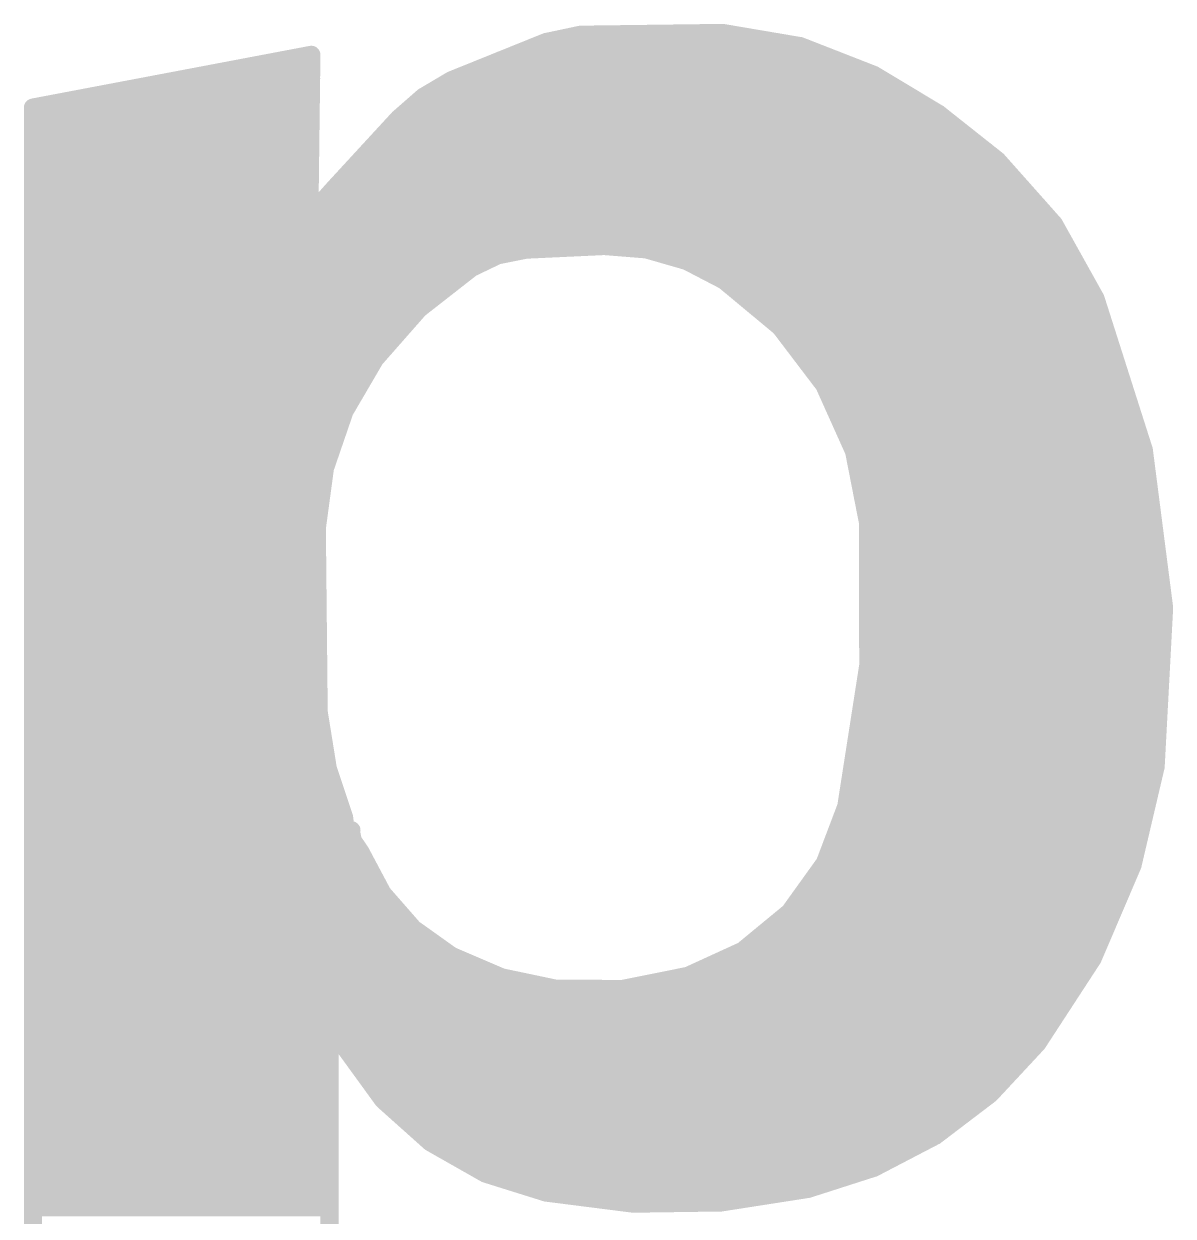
# Model space of a CAD drawing. Extents: x -0.1 to 68.7, y -15.2 to 51.5.
# Drawn here: x 45.839 to 47.444, y 3.061 to 4.724 of the extents above; entities that cross this region are included whole.
import ezdxf

# ---------------------------------------------------------------- set-up
doc = ezdxf.new("R2010")
doc.units = 0
doc.layers.add('21', color=41, linetype='CONTINUOUS')

msp = doc.modelspace()

# ---------------------------------------------------------------- linework, layer by layer
at = {"layer": '21', "const_width": 0.0254}
for points in [[(46.4363, 4.6457), (46.5684, 4.699)], [(46.5684, 4.699), (46.6166, 4.7092)], [(46.5684, 4.699), (46.8897, 4.699)], [(46.6166, 4.7092), (46.8147, 4.7117)], [(46.8147, 4.7117), (46.9232, 4.6933)], [(45.8521, 4.6076), (46.2407, 4.6812)], [(46.2407, 4.6812), (46.2382, 4.4806)], [(46.9232, 4.6933), (47.0256, 4.6533)], [(46.2006, 4.6736), (46.2406, 4.6736)], [(46.5054, 4.6736), (46.9737, 4.6736)], [(46.0665, 4.6482), (46.2403, 4.6482)], [(46.4425, 4.6482), (47.0341, 4.6482)], [(47.0256, 4.6533), (47.1158, 4.5992)], [(46.397, 4.6224), (46.4363, 4.6457)], [(45.9324, 4.6228), (46.24, 4.6228)], [(46.3626, 4.5923), (46.397, 4.6224)], [(46.3976, 4.6228), (47.0765, 4.6228)], [(45.8521, 2.5502), (45.8521, 4.6076)], [(45.8521, 4.5974), (46.2397, 4.5974)], [(46.3684, 4.5974), (47.1181, 4.5974)], [(47.1158, 4.5992), (47.1983, 4.5339)], [(46.2737, 4.4958), (46.3626, 4.5923)], [(45.8521, 4.572), (46.2393, 4.572)], [(46.3439, 4.572), (47.1502, 4.572)], [(45.8521, 4.5466), (46.239, 4.5466)], [(46.3205, 4.5466), (47.1823, 4.5466)], [(47.1983, 4.5339), (47.2774, 4.4449)], [(45.8521, 4.5212), (46.2387, 4.5212)], [(46.2971, 4.5212), (47.2096, 4.5212)], [(45.8521, 4.4958), (46.2384, 4.4958)], [(46.2382, 4.4806), (46.2458, 4.4729)], [(46.2509, 4.4704), (46.2737, 4.4958)], [(46.2737, 4.4958), (47.2322, 4.4958)], [(45.8521, 4.4704), (46.2509, 4.4704)], [(46.2458, 4.4729), (46.2509, 4.4704)], [(46.2509, 4.4704), (47.2548, 4.4704)], [(45.8521, 4.445), (47.2773, 4.445)], [(47.2774, 4.4449), (47.3354, 4.3409)], [(45.8521, 4.4196), (47.2915, 4.4196)], [(46.6496, 4.4145), (46.5404, 4.4094)], [(46.7084, 4.4098), (46.6496, 4.4145)], [(46.5007, 4.4015), (46.4642, 4.384)], [(46.5404, 4.4094), (46.5007, 4.4015)], [(46.765, 4.3935), (46.7084, 4.4098)], [(45.8521, 4.3942), (46.4855, 4.3942)], [(46.4642, 4.384), (46.391, 4.3268)], [(46.7625, 4.3942), (47.3057, 4.3942)], [(46.8173, 4.3663), (46.765, 4.3935)], [(45.8521, 4.3688), (46.4447, 4.3688)], [(46.8125, 4.3688), (47.3198, 4.3688)], [(46.8954, 4.3014), (46.8173, 4.3663)], [(45.8521, 4.3434), (46.4122, 4.3434)], [(46.8449, 4.3434), (47.334, 4.3434)], [(47.3354, 4.3409), (47.4028, 4.1296)], [(45.8521, 4.318), (46.3832, 4.318)], [(46.391, 4.3268), (46.3296, 4.257)], [(46.8755, 4.318), (47.3427, 4.318)], [(46.9568, 4.2206), (46.8954, 4.3014)], [(45.8521, 4.2926), (46.3609, 4.2926)], [(46.9021, 4.2926), (47.3508, 4.2926)], [(45.8521, 4.2672), (46.3386, 4.2672)], [(46.9214, 4.2672), (47.3589, 4.2672)], [(46.3296, 4.257), (46.287, 4.1842)], [(45.8521, 4.2418), (46.3207, 4.2418)], [(46.9407, 4.2418), (47.367, 4.2418)], [(45.8521, 4.2164), (46.3059, 4.2164)], [(46.9984, 4.128), (46.9568, 4.2206)], [(46.9587, 4.2164), (47.3751, 4.2164)], [(45.8521, 4.191), (46.291, 4.191)], [(46.287, 4.1842), (46.2596, 4.1044)], [(46.9701, 4.191), (47.3832, 4.191)], [(45.8521, 4.1656), (46.2806, 4.1656)], [(46.9815, 4.1656), (47.3913, 4.1656)], [(45.8521, 4.1402), (46.2719, 4.1402)], [(46.9929, 4.1402), (47.3994, 4.1402)], [(45.8521, 4.1148), (46.2632, 4.1148)], [(47.0179, 4.0284), (46.9984, 4.128)], [(47.0009, 4.1148), (47.4047, 4.1148)], [(47.4028, 4.1296), (47.4311, 3.9096)], [(46.2596, 4.1044), (46.2483, 4.0208)], [(45.8521, 4.0894), (46.2576, 4.0894)], [(47.0059, 4.0894), (47.408, 4.0894)], [(45.8521, 4.064), (46.2541, 4.064)], [(47.0109, 4.064), (47.4112, 4.064)], [(45.8521, 4.0386), (46.2507, 4.0386)], [(47.0159, 4.0386), (47.4145, 4.0386)], [(46.2483, 4.0208), (46.2509, 3.7643)], [(47.0182, 3.8291), (47.0179, 4.0284)], [(45.8521, 4.0132), (46.2484, 4.0132)], [(47.0179, 4.0132), (47.4178, 4.0132)], [(45.8521, 3.9878), (46.2486, 3.9878)], [(47.018, 3.9878), (47.421, 3.9878)], [(45.8521, 3.9624), (46.2489, 3.9624)], [(47.018, 3.9624), (47.4243, 3.9624)], [(45.8521, 3.937), (46.2491, 3.937)], [(47.0181, 3.937), (47.4276, 3.937)], [(45.8521, 3.9116), (46.2494, 3.9116)], [(47.0181, 3.9116), (47.4308, 3.9116)], [(47.4311, 3.9096), (47.4193, 3.6881)], [(45.8521, 3.8862), (46.2497, 3.8862)], [(47.0181, 3.8862), (47.4298, 3.8862)], [(45.8521, 3.8608), (46.2499, 3.8608)], [(47.0182, 3.8608), (47.4285, 3.8608)], [(45.8521, 3.8354), (46.2502, 3.8354)], [(47.0182, 3.8354), (47.4271, 3.8354)], [(46.9875, 3.6322), (47.0182, 3.8291)], [(45.8521, 3.81), (46.2504, 3.81)], [(47.0152, 3.81), (47.4258, 3.81)], [(45.8521, 3.7846), (46.2507, 3.7846)], [(47.0113, 3.7846), (47.4244, 3.7846)], [(46.2509, 3.7643), (46.2636, 3.6855)], [(45.8521, 3.7592), (46.2517, 3.7592)], [(47.0073, 3.7592), (47.4231, 3.7592)], [(45.8521, 3.7338), (46.2558, 3.7338)], [(47.0034, 3.7338), (47.4217, 3.7338)], [(45.8521, 3.7084), (46.2599, 3.7084)], [(46.9994, 3.7084), (47.4204, 3.7084)], [(45.8521, 3.683), (46.2644, 3.683)], [(46.2636, 3.6855), (46.2864, 3.617)], [(46.9954, 3.683), (47.4181, 3.683)], [(47.4193, 3.6881), (47.387, 3.5505)], [(45.8521, 3.6576), (46.2729, 3.6576)], [(46.9915, 3.6576), (47.4121, 3.6576)], [(45.8521, 3.6322), (46.2813, 3.6322)], [(46.9576, 3.5533), (46.9875, 3.6322)], [(46.9875, 3.6322), (47.4062, 3.6322)], [(46.2864, 3.617), (46.2869, 3.6133)], [(45.8521, 3.6068), (46.2788, 3.6068)], [(46.2788, 3.6068), (46.2661, 3.6068)], [(46.2661, 3.6068), (46.2661, 2.1768)], [(46.2825, 3.6074), (46.2788, 3.6068)], [(46.2855, 3.6098), (46.2825, 3.6074)], [(46.2869, 3.6133), (46.2855, 3.6098)], [(46.289, 3.5916), (46.2966, 3.5992)], [(46.2966, 3.5992), (46.2966, 3.5941)], [(46.9779, 3.6068), (47.4002, 3.6068)], [(45.8521, 3.5814), (46.2661, 3.5814)], [(46.289, 3.2944), (46.289, 3.5916)], [(46.289, 3.5814), (46.3007, 3.5814)], [(46.2966, 3.5941), (46.2986, 3.5844)], [(46.2986, 3.5844), (46.3042, 3.5763)], [(46.9682, 3.5814), (47.3943, 3.5814)], [(46.3042, 3.5763), (46.3093, 3.5687)], [(46.3093, 3.5687), (46.34, 3.511)], [(45.8521, 3.556), (46.2661, 3.556)], [(46.289, 3.556), (46.316, 3.556)], [(46.9084, 3.4848), (46.9576, 3.5533)], [(46.9586, 3.556), (47.3883, 3.556)], [(47.387, 3.5505), (47.3314, 3.4204)], [(45.8521, 3.5306), (46.2661, 3.5306)], [(46.289, 3.5306), (46.3295, 3.5306)], [(46.9413, 3.5306), (47.3785, 3.5306)], [(45.8521, 3.5052), (46.2661, 3.5052)], [(46.289, 3.5052), (46.345, 3.5052)], [(46.34, 3.511), (46.3831, 3.4618)], [(46.923, 3.5052), (47.3677, 3.5052)], [(46.8432, 3.4311), (46.9084, 3.4848)], [(45.8521, 3.4798), (46.2661, 3.4798)], [(46.289, 3.4798), (46.3673, 3.4798)], [(46.9023, 3.4798), (47.3568, 3.4798)], [(45.8521, 3.4544), (46.2661, 3.4544)], [(46.289, 3.4544), (46.3935, 3.4544)], [(46.3831, 3.4618), (46.4363, 3.4239)], [(46.8715, 3.4544), (47.3459, 3.4544)], [(45.8521, 3.429), (46.2661, 3.429)], [(46.289, 3.429), (46.4291, 3.429)], [(46.4363, 3.4239), (46.5064, 3.3939)], [(46.7665, 3.396), (46.8432, 3.4311)], [(46.8386, 3.429), (47.3351, 3.429)], [(47.3314, 3.4204), (47.2542, 3.302)], [(45.8521, 3.4036), (46.2661, 3.4036)], [(46.289, 3.4036), (46.4837, 3.4036)], [(46.7831, 3.4036), (47.3204, 3.4036)], [(46.5064, 3.3939), (46.5811, 3.3782)], [(46.6747, 3.3776), (46.7665, 3.396)], [(45.8521, 3.3782), (46.2661, 3.3782)], [(46.289, 3.3782), (46.5811, 3.3782)], [(46.5811, 3.3782), (46.6747, 3.3776)], [(46.6777, 3.3782), (47.3039, 3.3782)], [(45.8521, 3.3528), (46.2661, 3.3528)], [(46.289, 3.3528), (47.2873, 3.3528)], [(45.8521, 3.3274), (46.2661, 3.3274)], [(46.289, 3.3274), (47.2708, 3.3274)], [(45.8521, 3.302), (46.2661, 3.302)], [(46.289, 3.302), (47.2542, 3.302)], [(47.2542, 3.302), (47.1884, 3.2313)], [(46.341, 3.2228), (46.289, 3.2944)], [(45.8521, 3.2766), (46.2661, 3.2766)], [(46.3019, 3.2766), (47.2306, 3.2766)], [(45.8521, 3.2512), (46.2661, 3.2512)], [(46.3204, 3.2512), (47.2069, 3.2512)], [(45.8521, 3.2258), (46.2661, 3.2258)], [(46.3388, 3.2258), (47.1811, 3.2258)], [(46.407, 3.1638), (46.341, 3.2228)], [(47.1884, 3.2313), (47.1116, 3.1729)], [(45.8521, 3.2004), (46.2661, 3.2004)], [(46.3661, 3.2004), (47.1478, 3.2004)], [(45.8521, 3.175), (46.2661, 3.175)], [(46.3945, 3.175), (47.1144, 3.175)], [(47.1116, 3.1729), (47.026, 3.1283)], [(45.8521, 3.1496), (46.2661, 3.1496)], [(46.484, 3.1201), (46.407, 3.1638)], [(46.4321, 3.1496), (47.067, 3.1496)], [(45.8521, 3.1242), (46.2661, 3.1242)], [(46.4768, 3.1242), (47.0134, 3.1242)], [(46.5684, 3.0937), (46.484, 3.1201)], [(47.026, 3.1283), (46.9341, 3.0988)], [(45.8521, 3.0988), (46.2661, 3.0988)], [(46.5521, 3.0988), (46.9341, 3.0988)], [(46.9341, 3.0988), (46.8128, 3.0799)], [(46.6901, 3.0782), (46.5684, 3.0937)], [(45.8521, 3.0734), (46.2661, 3.0734)], [(46.8128, 3.0799), (46.6901, 3.0782)]]:
    msp.add_lwpolyline(points, dxfattribs=at)
at = {"layer": '21', "const_width": 0.0127}
for points in [[(46.5684, 4.7054, 1), (46.5684, 4.6926)], [(46.5671, 4.7052, 1), (46.5697, 4.6928)], [(46.5708, 4.6931, 1), (46.566, 4.7049)], [(46.6165, 4.7155, 1), (46.6167, 4.7029)], [(46.6179, 4.703, 1), (46.6153, 4.7154)], [(46.8158, 4.718, 1), (46.8136, 4.7054)], [(46.8148, 4.7054, 1), (46.8146, 4.718)], [(46.8897, 4.6926, 1), (46.8897, 4.7054)], [(46.247, 4.6811, 1), (46.2344, 4.6813)], [(46.2419, 4.675, 1), (46.2395, 4.6874)], [(46.9255, 4.6993, 1), (46.9208, 4.6874)], [(46.9221, 4.6871, 1), (46.9242, 4.6996)], [(46.2006, 4.68, 1), (46.2006, 4.6673)], [(46.2406, 4.6673, 1), (46.2406, 4.68)], [(46.5054, 4.68, 1), (46.5054, 4.6673)], [(46.9737, 4.6673, 1), (46.9737, 4.68)], [(46.0665, 4.6546, 1), (46.0665, 4.6418)], [(46.2403, 4.6418, 1), (46.2403, 4.6546)], [(46.4425, 4.6546, 1), (46.4425, 4.6418)], [(47.0289, 4.6587, 1), (47.0223, 4.6479)], [(47.0233, 4.6474, 1), (47.0279, 4.6592)], [(47.0341, 4.6418, 1), (47.0341, 4.6546)], [(46.4339, 4.6516, 1), (46.4387, 4.6398)], [(46.4395, 4.6402, 1), (46.4331, 4.6512)], [(45.9324, 4.6292, 1), (45.9324, 4.6164)], [(46.24, 4.6164, 1), (46.24, 4.6292)], [(46.3937, 4.6279, 1), (46.4002, 4.617)], [(46.3976, 4.6292, 1), (46.3976, 4.6164)], [(46.4011, 4.6177, 1), (46.3928, 4.6272)], [(47.0765, 4.6164, 1), (47.0765, 4.6292)], [(45.8584, 4.6076, 1), (45.8458, 4.6076)], [(45.8509, 4.6138, 1), (45.8533, 4.6014)], [(45.8521, 4.6038, 1), (45.8521, 4.5911)], [(46.2397, 4.5911, 1), (46.2397, 4.6038)], [(46.3684, 4.6038, 1), (46.3684, 4.5911)], [(47.1198, 4.6042, 1), (47.1119, 4.5942)], [(47.1126, 4.5938, 1), (47.1191, 4.6047)], [(47.1181, 4.5911, 1), (47.1181, 4.6038)], [(46.3584, 4.5971, 1), (46.3668, 4.5875)], [(46.3673, 4.588, 1), (46.3579, 4.5966)], [(45.8521, 4.5784, 1), (45.8521, 4.5656)], [(46.2393, 4.5656, 1), (46.2393, 4.5784)], [(46.3439, 4.5784, 1), (46.3439, 4.5656)], [(47.1502, 4.5656, 1), (47.1502, 4.5784)], [(45.8521, 4.553, 1), (45.8521, 4.5403)], [(46.239, 4.5403, 1), (46.239, 4.553)], [(46.3205, 4.553, 1), (46.3205, 4.5403)], [(47.1823, 4.5403, 1), (47.1823, 4.553)], [(47.203, 4.5381, 1), (47.1936, 4.5297)], [(47.1944, 4.5289, 1), (47.2022, 4.5389)], [(45.8521, 4.5276, 1), (45.8521, 4.5149)], [(46.2387, 4.5149, 1), (46.2387, 4.5276)], [(46.2971, 4.5276, 1), (46.2971, 4.5149)], [(47.2096, 4.5149, 1), (47.2096, 4.5276)], [(45.8521, 4.5022, 1), (45.8521, 4.4894)], [(46.2427, 4.4851, 1), (46.2337, 4.4761)], [(46.2384, 4.4894, 1), (46.2384, 4.5022)], [(46.2737, 4.5022, 1), (46.2737, 4.4894)], [(46.269, 4.5001, 1), (46.2784, 4.4915)], [(46.2784, 4.4916, 1), (46.269, 4.5)], [(47.2322, 4.4894, 1), (47.2322, 4.5022)], [(45.8521, 4.4768, 1), (45.8521, 4.4641)], [(46.2319, 4.4807, 1), (46.2445, 4.4805)], [(46.2486, 4.4786, 1), (46.243, 4.4672)], [(46.2413, 4.4684, 1), (46.2503, 4.4774)], [(46.2509, 4.4768, 1), (46.2509, 4.4641)], [(46.2462, 4.4746, 1), (46.2556, 4.4662)], [(46.2481, 4.4647, 1), (46.2537, 4.4761)], [(46.2509, 4.4641, 1), (46.2509, 4.4768)], [(47.2548, 4.4641, 1), (47.2548, 4.4768)], [(45.8521, 4.4514, 1), (45.8521, 4.4386)], [(47.283, 4.448, 1), (47.2719, 4.4418)], [(47.2727, 4.4407, 1), (47.2822, 4.4491)], [(47.2773, 4.4386, 1), (47.2773, 4.4514)], [(45.8521, 4.426, 1), (45.8521, 4.4132)], [(46.6501, 4.4208, 1), (46.6491, 4.4082)], [(46.6499, 4.4082, 1), (46.6493, 4.4208)], [(47.2915, 4.4132, 1), (47.2915, 4.426)], [(46.4995, 4.4077, 1), (46.502, 4.3952)], [(46.5035, 4.3957, 1), (46.498, 4.4072)], [(46.5401, 4.4157, 1), (46.5407, 4.4031)], [(46.5416, 4.4032, 1), (46.5392, 4.4156)], [(46.7101, 4.4159, 1), (46.7066, 4.4037)], [(46.7078, 4.4034, 1), (46.7089, 4.4161)], [(45.8521, 4.4006, 1), (45.8521, 4.3879)], [(46.4615, 4.3897, 1), (46.4669, 4.3783)], [(46.4681, 4.379, 1), (46.4603, 4.389)], [(46.4855, 4.3879, 1), (46.4855, 4.4006)], [(46.7625, 4.4006, 1), (46.7625, 4.3879)], [(46.7679, 4.3991, 1), (46.7621, 4.3878)], [(46.7632, 4.3874, 1), (46.7668, 4.3996)], [(47.3057, 4.3879, 1), (47.3057, 4.4006)], [(45.8521, 4.3752, 1), (45.8521, 4.3624)], [(46.4447, 4.3624, 1), (46.4447, 4.3752)], [(46.8125, 4.3752, 1), (46.8125, 4.3624)], [(46.8214, 4.3712, 1), (46.8132, 4.3614)], [(46.8144, 4.3607, 1), (46.8202, 4.3719)], [(47.3198, 4.3624, 1), (47.3198, 4.3752)], [(45.8521, 4.3498, 1), (45.8521, 4.337)], [(46.4122, 4.337, 1), (46.4122, 4.3498)], [(46.8449, 4.3498, 1), (46.8449, 4.337)], [(47.3414, 4.3428, 1), (47.3294, 4.339)], [(47.3299, 4.3378, 1), (47.3409, 4.344)], [(47.334, 4.337, 1), (47.334, 4.3498)], [(45.8521, 4.3244, 1), (45.8521, 4.3117)], [(46.3832, 4.3117, 1), (46.3832, 4.3244)], [(46.387, 4.3318, 1), (46.3949, 4.3218)], [(46.3957, 4.3226, 1), (46.3862, 4.331)], [(46.8755, 4.3244, 1), (46.8755, 4.3117)], [(47.3427, 4.3117, 1), (47.3427, 4.3244)], [(46.9004, 4.3053, 1), (46.8903, 4.2976)], [(46.8913, 4.2966, 1), (46.8994, 4.3063)], [(45.8521, 4.299, 1), (45.8521, 4.2862)], [(46.3609, 4.2862, 1), (46.3609, 4.299)], [(46.9021, 4.299, 1), (46.9021, 4.2862)], [(47.3508, 4.2862, 1), (47.3508, 4.299)], [(45.8521, 4.2736, 1), (45.8521, 4.2608)], [(46.3386, 4.2608, 1), (46.3386, 4.2736)], [(46.9214, 4.2736, 1), (46.9214, 4.2608)], [(47.3589, 4.2608, 1), (47.3589, 4.2736)], [(46.3248, 4.2612, 1), (46.3344, 4.2528)], [(46.3351, 4.2538, 1), (46.3241, 4.2602)], [(45.8521, 4.2482, 1), (45.8521, 4.2355)], [(46.3207, 4.2355, 1), (46.3207, 4.2482)], [(46.9407, 4.2482, 1), (46.9407, 4.2355)], [(47.367, 4.2355, 1), (47.367, 4.2482)], [(45.8521, 4.2228, 1), (45.8521, 4.21)], [(46.3059, 4.21, 1), (46.3059, 4.2228)], [(46.9626, 4.2232, 1), (46.951, 4.218)], [(46.9517, 4.2168, 1), (46.9619, 4.2245)], [(46.9587, 4.2228, 1), (46.9587, 4.21)], [(47.3751, 4.21, 1), (47.3751, 4.2228)], [(45.8521, 4.1974, 1), (45.8521, 4.1846)], [(46.2815, 4.1874, 1), (46.2925, 4.181)], [(46.293, 4.1821, 1), (46.281, 4.1862)], [(46.291, 4.1846, 1), (46.291, 4.1974)], [(46.9701, 4.1974, 1), (46.9701, 4.1846)], [(47.3832, 4.1846, 1), (47.3832, 4.1974)], [(45.8521, 4.172, 1), (45.8521, 4.1593)], [(46.2806, 4.1593, 1), (46.2806, 4.172)], [(46.9815, 4.172, 1), (46.9815, 4.1593)], [(47.3913, 4.1593, 1), (47.3913, 4.172)], [(45.8521, 4.1466, 1), (45.8521, 4.1338)], [(46.2719, 4.1338, 1), (46.2719, 4.1466)], [(46.9929, 4.1466, 1), (46.9929, 4.1338)], [(47.3994, 4.1338, 1), (47.3994, 4.1466)], [(45.8521, 4.1212, 1), (45.8521, 4.1084)], [(46.2632, 4.1084, 1), (46.2632, 4.1212)], [(47.0046, 4.1292, 1), (46.9921, 4.1268)], [(46.9926, 4.1254, 1), (47.0041, 4.1306)], [(47.0009, 4.1212, 1), (47.0009, 4.1084)], [(47.4091, 4.1304, 1), (47.3965, 4.1288)], [(47.3968, 4.1277, 1), (47.4089, 4.1315)], [(47.4047, 4.1084, 1), (47.4047, 4.1212)], [(46.2536, 4.1065, 1), (46.2656, 4.1023)], [(46.2659, 4.1036, 1), (46.2533, 4.1053)], [(45.8521, 4.0958, 1), (45.8521, 4.0831)], [(46.2576, 4.0831, 1), (46.2576, 4.0958)], [(47.0059, 4.0958, 1), (47.0059, 4.0831)], [(47.408, 4.0831, 1), (47.408, 4.0958)], [(45.8521, 4.0704, 1), (45.8521, 4.0576)], [(46.2541, 4.0576, 1), (46.2541, 4.0704)], [(47.0109, 4.0704, 1), (47.0109, 4.0576)], [(47.4112, 4.0576, 1), (47.4112, 4.0704)], [(45.8521, 4.045, 1), (45.8521, 4.0323)], [(46.2507, 4.0323, 1), (46.2507, 4.045)], [(47.0159, 4.045, 1), (47.0159, 4.0323)], [(47.4145, 4.0323, 1), (47.4145, 4.045)], [(46.2546, 4.0209, 1), (46.242, 4.0207)], [(46.242, 4.0216, 1), (46.2546, 4.02)], [(47.0242, 4.0284, 1), (47.0116, 4.0284)], [(47.0117, 4.0272, 1), (47.0241, 4.0296)], [(45.8521, 4.0196, 1), (45.8521, 4.0069)], [(46.2484, 4.0069, 1), (46.2484, 4.0196)], [(47.0179, 4.0196, 1), (47.0179, 4.0069)], [(47.4178, 4.0069, 1), (47.4178, 4.0196)], [(45.8521, 3.9941, 1), (45.8521, 3.9815)], [(46.2486, 3.9815, 1), (46.2486, 3.9941)], [(47.018, 3.9941, 1), (47.018, 3.9815)], [(47.421, 3.9815, 1), (47.421, 3.9941)], [(45.8521, 3.9688, 1), (45.8521, 3.9561)], [(46.2489, 3.9561, 1), (46.2489, 3.9688)], [(47.018, 3.9688, 1), (47.018, 3.9561)], [(47.4243, 3.9561, 1), (47.4243, 3.9688)], [(45.8521, 3.9434, 1), (45.8521, 3.9307)], [(46.2491, 3.9307, 1), (46.2491, 3.9434)], [(47.0181, 3.9434, 1), (47.0181, 3.9307)], [(47.4276, 3.9307, 1), (47.4276, 3.9434)], [(45.8521, 3.9179, 1), (45.8521, 3.9053)], [(46.2494, 3.9053, 1), (46.2494, 3.9179)], [(47.0181, 3.9179, 1), (47.0181, 3.9053)], [(47.4374, 3.9093, 1), (47.4247, 3.9099)], [(47.4248, 3.9088, 1), (47.4374, 3.9104)], [(47.4308, 3.9053, 1), (47.4308, 3.9179)], [(45.8521, 3.8925, 1), (45.8521, 3.8799)], [(46.2497, 3.8799, 1), (46.2497, 3.8925)], [(47.0181, 3.8925, 1), (47.0181, 3.8799)], [(47.4298, 3.8799, 1), (47.4298, 3.8925)], [(45.8521, 3.8672, 1), (45.8521, 3.8545)], [(46.2499, 3.8545, 1), (46.2499, 3.8672)], [(47.0182, 3.8672, 1), (47.0182, 3.8545)], [(47.4285, 3.8545, 1), (47.4285, 3.8672)], [(45.8521, 3.8418, 1), (45.8521, 3.8291)], [(46.2502, 3.8291, 1), (46.2502, 3.8418)], [(47.0182, 3.8418, 1), (47.0182, 3.8291)], [(47.4271, 3.8291, 1), (47.4271, 3.8418)], [(47.0119, 3.8291, 1), (47.0246, 3.8291)], [(47.0245, 3.8281, 1), (47.012, 3.8301)], [(45.8521, 3.8163, 1), (45.8521, 3.8037)], [(46.2504, 3.8037, 1), (46.2504, 3.8163)], [(47.0152, 3.8163, 1), (47.0152, 3.8037)], [(47.4258, 3.8037, 1), (47.4258, 3.8163)], [(45.8521, 3.791, 1), (45.8521, 3.7783)], [(46.2507, 3.7783, 1), (46.2507, 3.791)], [(47.0113, 3.791, 1), (47.0113, 3.7783)], [(47.4244, 3.7783, 1), (47.4244, 3.791)], [(46.2572, 3.7653, 1), (46.2446, 3.7633)], [(45.8521, 3.7656, 1), (45.8521, 3.7529)], [(46.2446, 3.7642, 1), (46.2572, 3.7644)], [(46.2517, 3.7529, 1), (46.2517, 3.7656)], [(47.0073, 3.7656, 1), (47.0073, 3.7529)], [(47.4231, 3.7529, 1), (47.4231, 3.7656)], [(45.8521, 3.7401, 1), (45.8521, 3.7275)], [(46.2558, 3.7275, 1), (46.2558, 3.7401)], [(47.0034, 3.7401, 1), (47.0034, 3.7275)], [(47.4217, 3.7275, 1), (47.4217, 3.7401)], [(45.8521, 3.7147, 1), (45.8521, 3.7021)], [(46.2599, 3.7021, 1), (46.2599, 3.7147)], [(46.9994, 3.7147, 1), (46.9994, 3.7021)], [(47.4204, 3.7021, 1), (47.4204, 3.7147)], [(45.8521, 3.6894, 1), (45.8521, 3.6767)], [(46.2696, 3.6875, 1), (46.2576, 3.6835)], [(46.2644, 3.6767, 1), (46.2644, 3.6894)], [(46.9954, 3.6894, 1), (46.9954, 3.6767)], [(47.413, 3.6884, 1), (47.4256, 3.6878)], [(47.4255, 3.6866, 1), (47.4131, 3.6896)], [(47.4181, 3.6767, 1), (47.4181, 3.6894)], [(46.2573, 3.6845, 1), (46.2699, 3.6865)], [(45.8521, 3.6639, 1), (45.8521, 3.6513)], [(46.2729, 3.6513, 1), (46.2729, 3.6639)], [(46.9915, 3.6639, 1), (46.9915, 3.6513)], [(47.4121, 3.6513, 1), (47.4121, 3.6639)], [(45.8521, 3.6385, 1), (45.8521, 3.6259)], [(46.2813, 3.6259, 1), (46.2813, 3.6385)], [(46.9875, 3.6385, 1), (46.9875, 3.6259)], [(46.9934, 3.6299, 1), (46.9816, 3.6345)], [(47.4062, 3.6259, 1), (47.4062, 3.6385)], [(46.2927, 3.6178, 1), (46.2801, 3.6162)], [(46.9812, 3.6332, 1), (46.9938, 3.6312)], [(45.8521, 3.6132, 1), (45.8521, 3.6005)], [(46.2661, 3.6132, 1), (46.2661, 3.6005)], [(46.2724, 3.6068, 1), (46.2598, 3.6068)], [(46.2778, 3.6131, 1), (46.2798, 3.6005)], [(46.2786, 3.6124, 1), (46.2865, 3.6024)], [(46.2788, 3.6005, 1), (46.2788, 3.6132)], [(46.2788, 3.6005, 1), (46.2788, 3.6132)], [(46.2796, 3.6121, 1), (46.2914, 3.6074)], [(46.2804, 3.615, 1), (46.2924, 3.619)], [(46.2806, 3.6124, 1), (46.2932, 3.6141)], [(46.2928, 3.6109, 1), (46.281, 3.6156)], [(46.2894, 3.6048, 1), (46.2815, 3.6147)], [(46.2835, 3.6011, 1), (46.2815, 3.6137)], [(46.303, 3.5992, 1), (46.2903, 3.5992)], [(46.3011, 3.5947, 1), (46.2921, 3.6037)], [(46.9779, 3.6132, 1), (46.9779, 3.6005)], [(47.4002, 3.6005, 1), (47.4002, 3.6132)], [(45.8521, 3.5878, 1), (45.8521, 3.5751)], [(46.2661, 3.5751, 1), (46.2661, 3.5878)], [(46.2845, 3.5961, 1), (46.2935, 3.5871)], [(46.289, 3.5878, 1), (46.289, 3.5751)], [(46.2953, 3.5916, 1), (46.2827, 3.5916)], [(46.3028, 3.5954, 1), (46.2904, 3.5928)], [(46.2903, 3.5941, 1), (46.303, 3.5941)], [(46.3038, 3.588, 1), (46.2934, 3.5808)], [(46.3007, 3.5751, 1), (46.3007, 3.5878)], [(46.9682, 3.5878, 1), (46.9682, 3.5751)], [(47.3943, 3.5751, 1), (47.3943, 3.5878)], [(46.2924, 3.5832, 1), (46.3048, 3.5857)], [(46.3095, 3.5798, 1), (46.2989, 3.5728)], [(46.299, 3.5727, 1), (46.3094, 3.5799)], [(46.3149, 3.5717, 1), (46.3037, 3.5657)], [(46.304, 3.5652, 1), (46.3146, 3.5722)], [(45.8521, 3.5623, 1), (45.8521, 3.5497)], [(46.2661, 3.5497, 1), (46.2661, 3.5623)], [(46.289, 3.5623, 1), (46.289, 3.5497)], [(46.316, 3.5497, 1), (46.316, 3.5623)], [(46.9516, 3.5556, 1), (46.9635, 3.5511)], [(46.9586, 3.5623, 1), (46.9586, 3.5497)], [(46.9627, 3.5496, 1), (46.9524, 3.557)], [(47.3928, 3.548, 1), (47.3812, 3.5529)], [(47.3883, 3.5497, 1), (47.3883, 3.5623)], [(47.3808, 3.5519, 1), (47.3932, 3.549)], [(45.8521, 3.537, 1), (45.8521, 3.5243)], [(46.2661, 3.5243, 1), (46.2661, 3.537)], [(46.289, 3.537, 1), (46.289, 3.5243)], [(46.3295, 3.5243, 1), (46.3295, 3.537)], [(46.9413, 3.537, 1), (46.9413, 3.5243)], [(47.3785, 3.5243, 1), (47.3785, 3.537)], [(45.8521, 3.5116, 1), (45.8521, 3.4989)], [(46.2661, 3.4989, 1), (46.2661, 3.5116)], [(46.289, 3.5116, 1), (46.289, 3.4989)], [(46.3447, 3.5152, 1), (46.3352, 3.5068)], [(46.3344, 3.508, 1), (46.3456, 3.514)], [(46.345, 3.4989, 1), (46.345, 3.5116)], [(46.923, 3.5116, 1), (46.923, 3.4989)], [(47.3677, 3.4989, 1), (47.3677, 3.5116)], [(46.9032, 3.4885, 1), (46.9135, 3.4811)], [(46.9124, 3.4799, 1), (46.9043, 3.4897)], [(45.8521, 3.4861, 1), (45.8521, 3.4735)], [(46.2661, 3.4735, 1), (46.2661, 3.4861)], [(46.289, 3.4861, 1), (46.289, 3.4735)], [(46.3673, 3.4735, 1), (46.3673, 3.4861)], [(46.9023, 3.4861, 1), (46.9023, 3.4735)], [(47.3568, 3.4735, 1), (47.3568, 3.4861)], [(45.8521, 3.4607, 1), (45.8521, 3.4481)], [(46.2661, 3.4481, 1), (46.2661, 3.4607)], [(46.289, 3.4607, 1), (46.289, 3.4481)], [(46.3868, 3.467, 1), (46.3794, 3.4567)], [(46.3783, 3.4577, 1), (46.3878, 3.466)], [(46.3935, 3.4481, 1), (46.3935, 3.4607)], [(46.8715, 3.4607, 1), (46.8715, 3.4481)], [(47.3459, 3.4481, 1), (47.3459, 3.4607)], [(45.8521, 3.4354, 1), (45.8521, 3.4227)], [(46.2661, 3.4227, 1), (46.2661, 3.4354)], [(46.289, 3.4354, 1), (46.289, 3.4227)], [(46.4291, 3.4227, 1), (46.4291, 3.4354)], [(46.4388, 3.4297, 1), (46.4338, 3.4181)], [(46.4326, 3.4187, 1), (46.44, 3.4291)], [(46.8386, 3.4354, 1), (46.8386, 3.4227)], [(46.8392, 3.436, 1), (46.8473, 3.4262)], [(46.8459, 3.4253, 1), (46.8406, 3.4369)], [(47.3256, 3.4229, 1), (47.3372, 3.418)], [(47.3367, 3.417, 1), (47.3261, 3.4239)], [(47.3351, 3.4227, 1), (47.3351, 3.4354)], [(45.8521, 3.4099, 1), (45.8521, 3.3973)], [(46.2661, 3.3973, 1), (46.2661, 3.4099)], [(46.289, 3.4099, 1), (46.289, 3.3973)], [(46.4837, 3.3973, 1), (46.4837, 3.4099)], [(46.7831, 3.4099, 1), (46.7831, 3.3973)], [(47.3204, 3.3973, 1), (47.3204, 3.4099)], [(46.5077, 3.4001, 1), (46.5051, 3.3877)], [(46.5039, 3.388, 1), (46.5089, 3.3997)], [(46.7639, 3.4018, 1), (46.7691, 3.3902)], [(46.7677, 3.3898, 1), (46.7653, 3.4022)], [(45.8521, 3.3845, 1), (45.8521, 3.3719)], [(46.2661, 3.3719, 1), (46.2661, 3.3845)], [(46.289, 3.3845, 1), (46.289, 3.3719)], [(46.5811, 3.3845, 1), (46.5811, 3.3719)], [(46.5798, 3.372, 1), (46.5824, 3.3844)], [(46.5811, 3.3719, 1), (46.5811, 3.3845)], [(46.6735, 3.3838, 1), (46.676, 3.3714)], [(46.6777, 3.3845, 1), (46.6777, 3.3719)], [(46.6747, 3.3713, 1), (46.6748, 3.384)], [(47.3039, 3.3719, 1), (47.3039, 3.3845)], [(45.8521, 3.3592, 1), (45.8521, 3.3465)], [(46.2661, 3.3465, 1), (46.2661, 3.3592)], [(46.289, 3.3592, 1), (46.289, 3.3465)], [(47.2873, 3.3465, 1), (47.2873, 3.3592)], [(45.8521, 3.3338, 1), (45.8521, 3.3211)], [(46.2661, 3.3211, 1), (46.2661, 3.3338)], [(46.289, 3.3338, 1), (46.289, 3.3211)], [(47.2708, 3.3211, 1), (47.2708, 3.3338)], [(45.8521, 3.3083, 1), (45.8521, 3.2957)], [(46.2661, 3.2957, 1), (46.2661, 3.3083)], [(46.289, 3.3083, 1), (46.289, 3.2957)], [(47.2489, 3.3055, 1), (47.2595, 3.2985)], [(47.2588, 3.2977, 1), (47.2496, 3.3063)], [(47.2542, 3.2957, 1), (47.2542, 3.3083)], [(46.2941, 3.2981, 1), (46.2839, 3.2907)], [(46.2827, 3.2944, 1), (46.2953, 3.2944)], [(45.8521, 3.283, 1), (45.8521, 3.2703)], [(46.2661, 3.2703, 1), (46.2661, 3.283)], [(46.3019, 3.283, 1), (46.3019, 3.2703)], [(47.2306, 3.2703, 1), (47.2306, 3.283)], [(45.8521, 3.2576, 1), (45.8521, 3.2449)], [(46.2661, 3.2449, 1), (46.2661, 3.2576)], [(46.3204, 3.2576, 1), (46.3204, 3.2449)], [(47.2069, 3.2449, 1), (47.2069, 3.2576)], [(45.8521, 3.2321, 1), (45.8521, 3.2195)], [(46.2661, 3.2195, 1), (46.2661, 3.2321)], [(46.3388, 3.2321, 1), (46.3388, 3.2195)], [(46.3453, 3.2275, 1), (46.3368, 3.2181)], [(46.3359, 3.2191, 1), (46.3462, 3.2265)], [(47.1811, 3.2195, 1), (47.1811, 3.2321)], [(47.1838, 3.2357, 1), (47.1931, 3.227)], [(47.1923, 3.2263, 1), (47.1846, 3.2364)], [(45.8521, 3.2067, 1), (45.8521, 3.1941)], [(46.2661, 3.1941, 1), (46.2661, 3.2067)], [(46.3661, 3.2067, 1), (46.3661, 3.1941)], [(47.1478, 3.1941, 1), (47.1478, 3.2067)], [(45.8521, 3.1814, 1), (45.8521, 3.1687)], [(46.2661, 3.1687, 1), (46.2661, 3.1814)], [(46.3945, 3.1814, 1), (46.3945, 3.1687)], [(47.1078, 3.1779, 1), (47.1155, 3.1678)], [(47.1146, 3.1672, 1), (47.1087, 3.1785)], [(47.1144, 3.1687, 1), (47.1144, 3.1814)], [(45.8521, 3.1559, 1), (45.8521, 3.1433)], [(46.2661, 3.1433, 1), (46.2661, 3.1559)], [(46.4101, 3.1694, 1), (46.4039, 3.1583)], [(46.4028, 3.1591, 1), (46.4112, 3.1686)], [(46.4321, 3.1559, 1), (46.4321, 3.1433)], [(47.067, 3.1433, 1), (47.067, 3.1559)], [(45.8521, 3.1305, 1), (45.8521, 3.1179)], [(46.2661, 3.1179, 1), (46.2661, 3.1305)], [(46.4768, 3.1305, 1), (46.4768, 3.1179)], [(46.4858, 3.1262, 1), (46.4821, 3.1141)], [(46.4808, 3.1146, 1), (46.4871, 3.1257)], [(47.0134, 3.1179, 1), (47.0134, 3.1305)], [(47.0231, 3.1339, 1), (47.029, 3.1226)], [(47.028, 3.1222, 1), (47.0241, 3.1343)], [(45.8521, 3.1052, 1), (45.8521, 3.0925)], [(46.2661, 3.0925, 1), (46.2661, 3.1052)], [(46.5521, 3.1052, 1), (46.5521, 3.0925)], [(46.9351, 3.0925, 1), (46.9331, 3.1051)], [(46.9341, 3.0925, 1), (46.9341, 3.1052)], [(46.5692, 3.1, 1), (46.5676, 3.0874)], [(46.5665, 3.0876, 1), (46.5703, 3.0998)], [(46.9322, 3.1048, 1), (46.936, 3.0928)], [(45.8521, 3.0798, 1), (45.8521, 3.0671)], [(46.2661, 3.0671, 1), (46.2661, 3.0798)], [(46.69, 3.0845, 1), (46.6902, 3.0718)], [(46.6893, 3.0719, 1), (46.6909, 3.0845)], [(46.8119, 3.0862, 1), (46.8138, 3.0736)], [(46.8129, 3.0735, 1), (46.8128, 3.0862)]]:
    msp.add_lwpolyline(points, format="xyb", dxfattribs=at)

doc.saveas('drawing.dxf')
